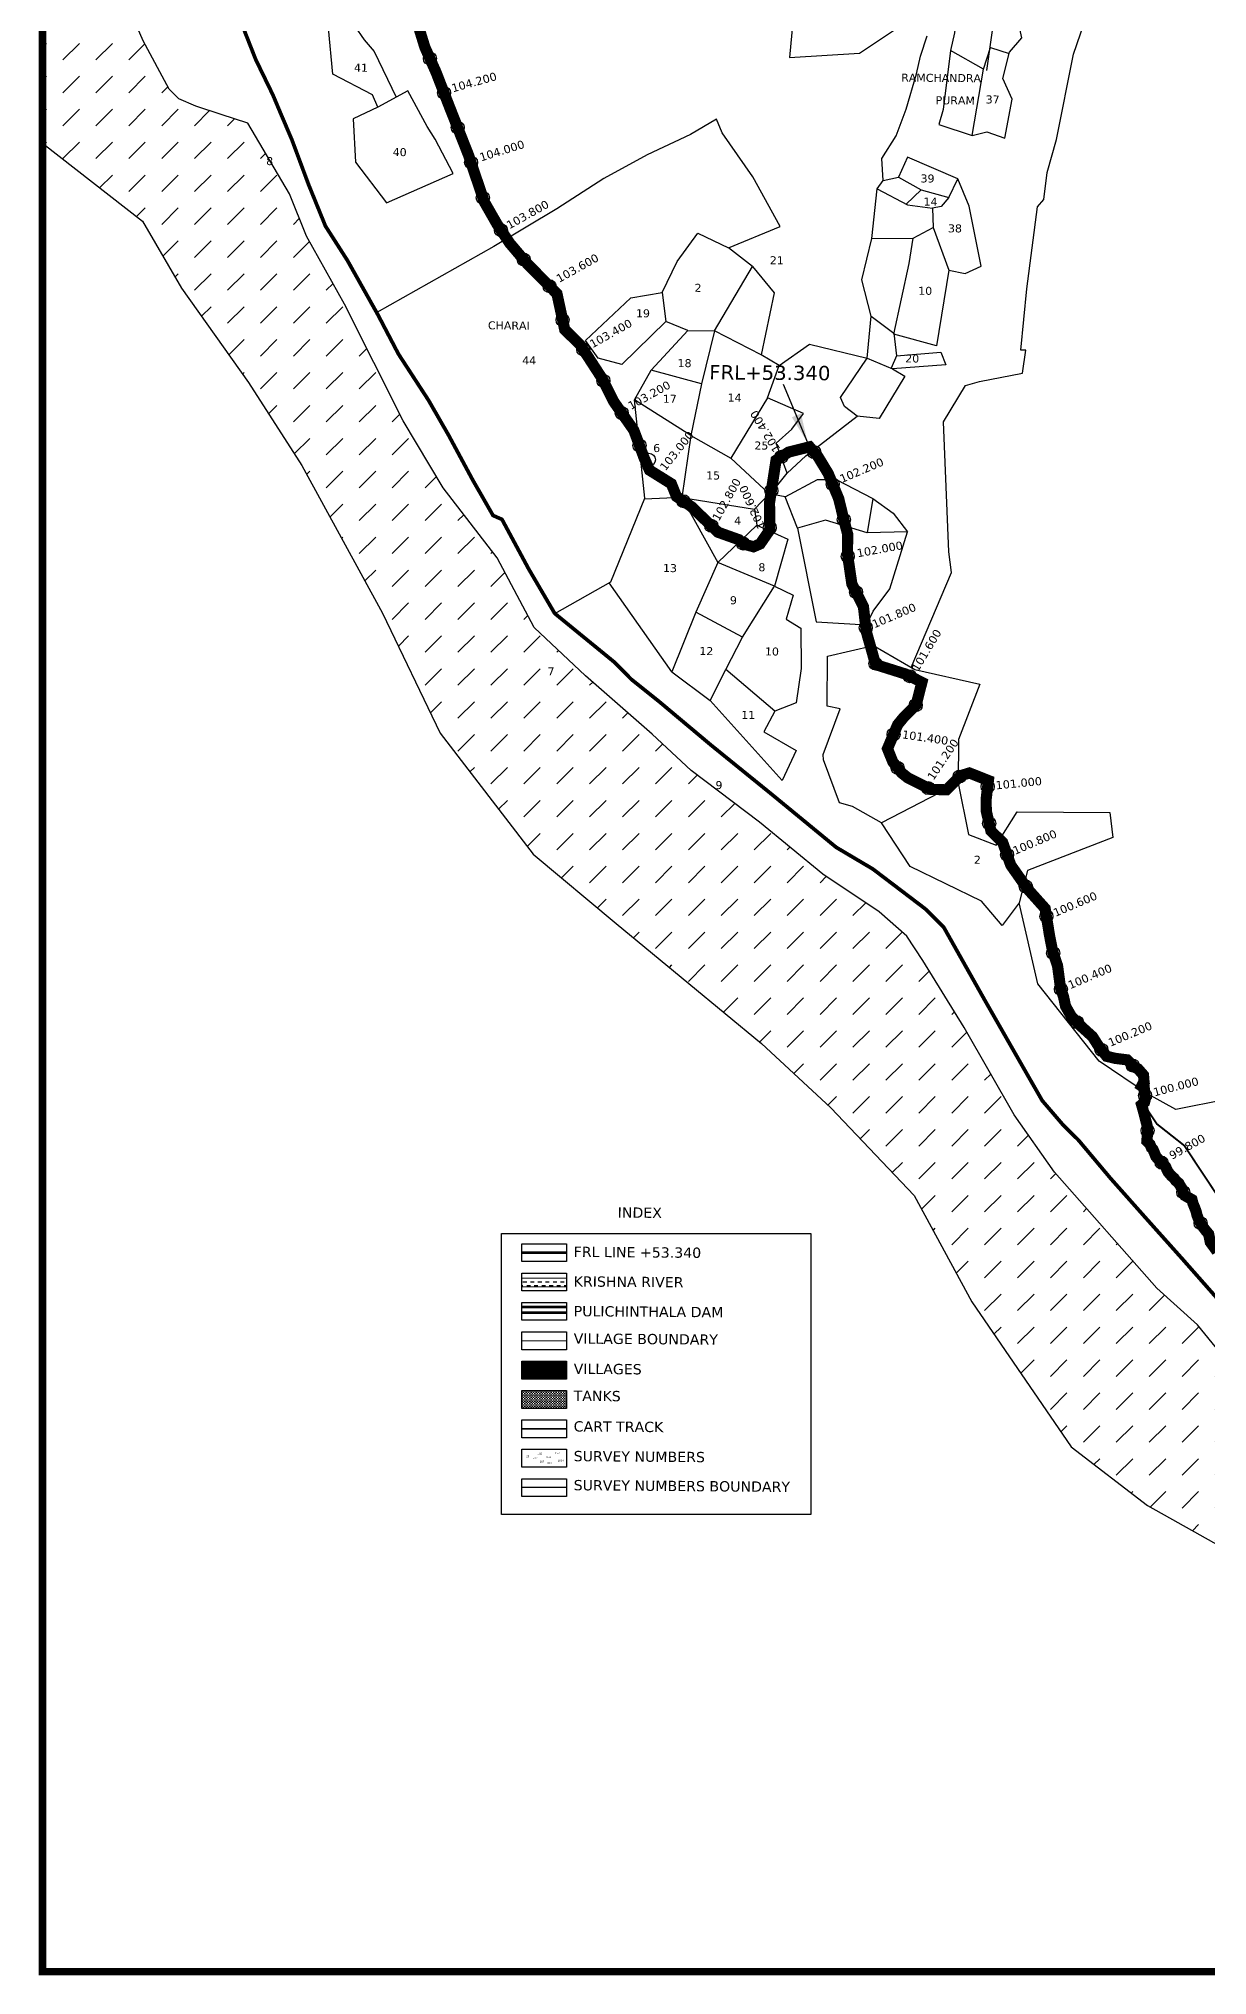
# Model space of a CAD drawing. Header units: inches. Extents: x 370282 to 376797, y 1844648 to 1853292.
# Drawn here: x 370282 to 373420, y 1844648 to 1849848 of the extents above; entities that cross this region are included whole.
import ezdxf

# ---------------------------------------------------------------- set-up
doc = ezdxf.new("R2010")
doc.units = ezdxf.units.IN
doc.header["$MEASUREMENT"] = 0
doc.header["$PDMODE"] = 32
doc.header["$PDSIZE"] = 35
for name, color, linetype in [('BND', 6, 'Continuous'), ('FRL', 3, 'Continuous'), ('points', 161, 'Continuous'), ('ROAD', 1, 'Continuous'), ('ROADS', 50, 'Continuous'), ('SY.AREA', 7, 'Continuous'), ('TEXT', 7, 'Continuous'), ('VILLAGE AREA', 1, 'Continuous')]:
    doc.layers.add(name, color=color, linetype=linetype)
doc.styles.get("Standard").update_dxf_attribs({"font": 'verdana.ttf'})
doc.linetypes.add('FENCELINE2', pattern='A,0.25,-0.1,[132,ltypeshp.shx,S=0.1,R=0,X=-0.1,Y=0],-0.1,1', length=1.45)
doc.dimstyles.get("Standard").update_dxf_attribs({"dimtxt": 0.18, "dimasz": 0.18, "dimexe": 0.18, "dimexo": 0.0625, "dimgap": 0.09, "dimtad": 0, "dimtih": 1, "dimtoh": 1, "dimdec": 4, "dimzin": 0, "dimdsep": 46, "dimtxsty": 'Standard', "dimcen": 0.09, "dimadec": 0, "dimazin": 0, "dimtfac": 1, "dimtdec": 4, "dimtofl": 0, "dimtmove": 0, "dimatfit": 3, "dimfxl": 1, "dimtolj": 1, "dimtzin": 0, "dimarcsym": 0})

msp = doc.modelspace()

# ---------------------------------------------------------------- hatches: boundary and pattern name
h = msp.add_hatch()
h.set_pattern_fill('DASH', color=4, scale=500, angle=45)
h.paths.add_polyline_path([(375938.7, 1846776.9), (375657.1, 1846659.9), (375577, 1846618.8), (375526.7, 1846545.7), (375428.1, 1846321.7), (375393.9, 1846260.6), (375319.8, 1846223.6), (375200.2, 1846158.1), (374896.2, 1846028.1), (374775.1, 1845992.5), (374659.8, 1845954.1), (374468.6, 1845908.4), (374304.7, 1845888.5), (374162.3, 1845877.1), (373881.3, 1845912.8), (373777.3, 1845949.8), (373681.8, 1846023.8), (373544.8, 1846193.8), (373472.2, 1846297.7), (373393.8, 1846394.5), (373284.1, 1846492.6), (373009.7, 1846804.4), (372901.1, 1846958.2), (372766.8, 1847192.8), (372656.1, 1847372.7), (372613, 1847438), (372539.3, 1847503.3), (372387.6, 1847604.7), (372217.7, 1847744.1), (372034, 1847883.4), (371929.6, 1847980.7), (371750.7, 1848137.3), (371612.5, 1848267.1), (371512.8, 1848453.8), (371367.9, 1848642.4), (371260.3, 1848822.2), (371103.4, 1849135.3), (371000.9, 1849318.3), (370955.1, 1849431.6), (370843.9, 1849621.1), (370772, 1849645), (370704.4, 1849666.8), (370658.6, 1849686.4), (370632.4, 1849712.6), (370562.3, 1849842.3), (370531.8, 1849912), (370505.6, 1850025.2), (370496.9, 1850114.5), (370483.8, 1850199.5), (370442.8, 1850258.8), (370432, 1850300.4), (370367.5, 1850381), (370304.3, 1850415.9), (370292.2, 1850419.2), (370292.2, 1849568.1), (370560.5, 1849358.1), (370665.9, 1849178.5), (370845.7, 1848924.6), (370988.3, 1848701.7), (371205.3, 1848305.3), (371360.3, 1847983.3), (371609.4, 1847658), (371832.6, 1847472.2), (372223.2, 1847150.2), (372409.2, 1846976.8), (372632.4, 1846741.4), (372787.4, 1846456.6), (373054, 1846066.4), (373259, 1845909.1), (373481, 1845784.8), (373817.6, 1845663), (374166.3, 1845614.3), (374552, 1845543.3), (374889.1, 1845630.5), (375263.7, 1845755.2), (375525.8, 1845861.2), (375813, 1846073.2), (376031.5, 1846235.4), (376238.7, 1846424), (376382.2, 1846548.7), (376544.5, 1846617.3), (376756.8, 1846710.8), (376786.7, 1846727.9), (376786.7, 1847350.2), (376710, 1847298.5), (376680.3, 1847261.9), (376641.4, 1847220.8), (376588.8, 1847198), (376416.8, 1847133.7), (376268.2, 1847110.9), (376174.4, 1847049.2), (376071.3, 1846904.8)])
h.paths.add_polyline_path([(374659.9, 1845615.6), (375490.4, 1846054.1), (375432.4, 1846164), (374601.8, 1845725.6)], flags=24)
h.paths.add_polyline_path([(374407.1, 1845853.7), (374437.1, 1845853.5), (374437.3, 1845887.1), (374407.4, 1845887.3)], flags=24)
h.paths.add_polyline_path([(371642.8, 1848133.3), (371672.4, 1848133), (371672.6, 1848165.3), (371643.1, 1848165.5)], flags=24)
h.paths.add_polyline_path([(370887.1, 1849502.7), (370917.1, 1849502.5), (370917.4, 1849536.2), (370887.4, 1849536.4)], flags=24)
h = msp.add_hatch()
h.set_pattern_fill('DASH', color=4, scale=80.853374)
h.set_pattern_definition([(0, (322140.389, 1598290.023), (10.10667175, 10.10667175), [10.10667175, -10.10667175])])
h.paths.add_polyline_path([(371579.4, 1846519.8), (371579.4, 1846496.9), (371699.1, 1846496.9), (371699.1, 1846519.8)])
h = msp.add_hatch()
h.set_pattern_fill('DASH', color=4, scale=26.951125)
h.set_pattern_definition([(0, (322140.389, 1598290.0228), (3.36889058, 3.36889058), [3.36889058, -3.36889058])])
h.paths.add_polyline_path([(371579.4, 1846217.9), (371579.4, 1846169.9), (371699.1, 1846169.9), (371699.1, 1846217.9)])
at = {"layer": 'VILLAGE AREA', "linetype": 'ByBlock'}
h = msp.add_hatch(dxfattribs=at)
h.set_pattern_fill('ANSI31', color=256, scale=23.918281, angle=68.5464)
h.set_pattern_definition([(113.5464313, (284161.5227, 1405923.6446), (-2.740845584, -1.194395563), [])])
h.paths.add_polyline_path([(371699.1, 1846248.8), (371699.1, 1846296.8), (371579.4, 1846296.8), (371579.4, 1846248.8)])

# ---------------------------------------------------------------- linework, layer by layer
at = {"const_width": 20}
msp.add_lwpolyline([(370292.2, 1853282.1), (376786.7, 1853282.1), (376786.7, 1844657.7), (370292.2, 1844657.7)], close=True, dxfattribs=at)
at = {"color": 4}
for points in [[(373472.2, 1846297.7), (373393.8, 1846394.5), (373284.1, 1846492.6), (373009.7, 1846804.4), (372901.1, 1846958.2), (372766.8, 1847192.8), (372656.1, 1847372.7), (372613, 1847438), (372539.3, 1847503.3), (372387.6, 1847604.7), (372217.7, 1847744.1), (372034, 1847883.4), (371929.6, 1847980.7), (371750.7, 1848137.3), (371612.5, 1848267.1), (371512.8, 1848453.8), (371367.9, 1848642.4), (371260.3, 1848822.2), (371103.4, 1849135.3), (371000.9, 1849318.3), (370955.1, 1849431.6), (370843.9, 1849621.1), (370772, 1849645), (370704.4, 1849666.8), (370658.6, 1849686.4), (370632.4, 1849712.6), (370562.3, 1849842.3), (370531.8, 1849912)], [(370292.2, 1849568.1), (370560.5, 1849358.1), (370665.9, 1849178.5), (370845.7, 1848924.6), (370988.3, 1848701.7), (371205.3, 1848305.3), (371360.3, 1847983.3), (371609.4, 1847658), (371832.6, 1847472.2), (372223.2, 1847150.2), (372409.2, 1846976.8), (372632.4, 1846741.4), (372787.4, 1846456.6), (373054, 1846066.4), (373259, 1845909.1), (373481, 1845784.8)]]:
    msp.add_lwpolyline(points, dxfattribs=at)
at = {"color": 0}
for points in [[(371524.5, 1846639.4), (372355.7, 1846639.4), (372355.7, 1845885.1), (371524.5, 1845885.1)], [(371579.4, 1846612.3), (371699.1, 1846612.3), (371699.1, 1846564.3), (371579.4, 1846564.3)], [(371579.4, 1846533.4), (371699.1, 1846533.4), (371699.1, 1846485.5), (371579.4, 1846485.5)], [(371579.4, 1846454.6), (371699.1, 1846454.6), (371699.1, 1846406.6), (371579.4, 1846406.6)], [(371579.4, 1846375.7), (371699.1, 1846375.7), (371699.1, 1846327.7), (371579.4, 1846327.7)], [(371579.4, 1846296.8), (371699.1, 1846296.8), (371699.1, 1846248.8), (371579.4, 1846248.8)], [(371579.4, 1846217.9), (371699.1, 1846217.9), (371699.1, 1846169.9), (371579.4, 1846169.9)], [(371579.4, 1846139), (371699.1, 1846139), (371699.1, 1846091.1), (371579.4, 1846091.1)], [(371579.4, 1846060.2), (371699.1, 1846060.2), (371699.1, 1846012.2), (371579.4, 1846012.2)], [(371579.4, 1845981.3), (371699.1, 1845981.3), (371699.1, 1845933.3), (371579.4, 1845933.3)]]:
    msp.add_lwpolyline(points, close=True, dxfattribs=at)
at = {"color": 4, "const_width": 2.7}
for points in [[(371699.1, 1846519.8), (371579.4, 1846519.8)], [(371699.1, 1846496.9), (371579.4, 1846496.9)]]:
    msp.add_lwpolyline(points, dxfattribs=at)
at = {"color": 0, "linetype": 'FENCELINE2', "ltscale": 80, "const_width": 7.18}
for points in [[(371699.1, 1846442.6), (371579.4, 1846442.6)], [(371699.1, 1846427.1), (371579.4, 1846427.1)]]:
    msp.add_lwpolyline(points, dxfattribs=at)
at = {"layer": 'BND', "lineweight": 30}
for points, const_width in [([(370817.4, 1849912.9), (370864.8, 1849792.3), (370911.1, 1849696.8), (370931.4, 1849648.4), (370961.8, 1849577.1), (371006.8, 1849456.3), (371052.1, 1849344.9), (371111.1, 1849252.6), (371192.6, 1849107.4), (371248, 1849001.5), (371328.7, 1848877.4), (371383, 1848782.9), (371447.5, 1848663.1), (371502.1, 1848567.8), (371526.1, 1848557.3), (371597.4, 1848424.8), (371667.6, 1848304.9), (371828.7, 1848173.2), (371873.1, 1848128.1), (371948.4, 1848067.8), (372086.4, 1847952), (372250.7, 1847818.8), (372423.5, 1847676.7), (372521.8, 1847618.5), (372662.1, 1847511.9), (372712.2, 1847462.1), (372828.1, 1847256.2), (372976.4, 1846996.9), (373032.6, 1846931.3), (373073.6, 1846890.8), (373160, 1846788), (373253.3, 1846682.9), (373353.5, 1846570.8), (373450.2, 1846461.1)], 10), ([(371699.1, 1846351.7), (371579.4, 1846351.7)], 2.39)]:
    msp.add_lwpolyline(points, dxfattribs=dict(at, const_width=const_width))
at = {"layer": 'FRL', "color": 84}
for points, const_width in [([(371290.8, 1849917), (371318.9, 1849825.6), (371348.9, 1849758.4), (371385, 1849665.2), (371436.8, 1849534.1), (371478, 1849411), (371513.7, 1849348.7), (371546.8, 1849299.1), (371592.9, 1849245), (371673.7, 1849163.2), (371694.4, 1849067.3), (371736.8, 1849025.2), (371796.4, 1848933.4), (371825.5, 1848874.6), (371880, 1848796.8), (371907.6, 1848722.7), (371922.2, 1848689.6), (371980.8, 1848653), (371994.6, 1848618.9), (372035, 1848591.4), (372082.4, 1848545.5), (372106.5, 1848522.7), (372162.3, 1848502.8), (372175.4, 1848491), (372201.5, 1848483.8), (372219.2, 1848491.5), (372245.2, 1848529), (372244.5, 1848602.5), (372262, 1848716.2), (372295.9, 1848738.2), (372352, 1848752.2), (372374.1, 1848726.6), (372402, 1848680.6), (372430.3, 1848612.8), (372443.5, 1848558.3), (372454.4, 1848517.1), (372453.7, 1848464.7), (372465.5, 1848384), (372496.6, 1848323), (372504, 1848257.1), (372529.4, 1848167.4), (372609, 1848142.3), (372653.6, 1848119.9), (372638.2, 1848059.6), (372605.2, 1848026.4), (372588.5, 1848006), (372561.2, 1847941.7), (372575.5, 1847906.2), (372599.1, 1847876.7), (372615.5, 1847863.6), (372677.3, 1847832.5), (372719.8, 1847831.1), (372757.3, 1847869), (372781.2, 1847876.4), (372832.2, 1847856.2), (372826, 1847805.3), (372826.6, 1847773.5), (372839, 1847720.6), (372870.5, 1847689.9), (372892.2, 1847629), (372936.2, 1847566.3), (372984.5, 1847512.4), (372996.4, 1847439.5), (373005.1, 1847395.9), (373017.8, 1847359.2), (373022.5, 1847323.8), (373025.9, 1847298.9), (373034.1, 1847274.5), (373039.5, 1847249.7), (373055.8, 1847221.3), (373081, 1847196.1), (373111.6, 1847168.4), (373127.5, 1847143.5), (373149.7, 1847115.5), (373173.3, 1847109.9), (373204.7, 1847106), (373223.4, 1847086.9), (373234, 1847081.7), (373248.5, 1847065.1), (373249.5, 1847056.3), (373249.6, 1847051.5), (373250.3, 1847045.9), (373246.8, 1847041.4), (373243.7, 1847035.4), (373250.6, 1847030.6), (373251.2, 1847024.4), (373250.8, 1847019.6), (373252.6, 1847010.6), (373253.6, 1847004.5), (373253.3, 1846999.3), (373251.4, 1846992.2), (373243.5, 1846985.4), (373251.1, 1846958.6), (373252.3, 1846953.3), (373253.6, 1846948.1), (373254.7, 1846943.1), (373256, 1846938.5), (373257.8, 1846932), (373258.9, 1846923.5), (373260.1, 1846908.1), (373259.1, 1846902.8), (373258.4, 1846897), (373257.7, 1846887.6), (373262.6, 1846882.6), (373266.4, 1846878.4), (373269.9, 1846869.7), (373273.8, 1846866.1), (373279.4, 1846853), (373281.9, 1846846.1), (373289.4, 1846838.2), (373301.9, 1846825.1), (373307.5, 1846819.9), (373311.3, 1846811.8), (373314.8, 1846804.5), (373323.1, 1846794.7), (373330.9, 1846788), (373334.7, 1846782.1), (373343.7, 1846774.4), (373350, 1846763), (373353.7, 1846758.1), (373355.9, 1846747.2), (373359.3, 1846741.8), (373378.7, 1846730.8), (373381.6, 1846720), (373386.6, 1846707.9), (373390.2, 1846698.2), (373392, 1846689.7), (373397.5, 1846675.3), (373406, 1846660.5), (373414.7, 1846648.9), (373423.6, 1846638.2), (373428, 1846616.5), (373446.4, 1846591.4)], 30), ([(371699.1, 1846588.3), (371579.4, 1846588.3)], 7.18)]:
    msp.add_lwpolyline(points, dxfattribs=dict(at, const_width=const_width))
at = {"layer": 'FRL', "color": 82}
msp.add_lwpolyline([(373423.6, 1846638.2), (373414.7, 1846648.9), (373406, 1846660.5), (373397.5, 1846675.3), (373392, 1846689.7), (373390.2, 1846698.2), (373386.6, 1846707.9), (373381.6, 1846720), (373378.7, 1846730.8), (373359.3, 1846741.8), (373355.9, 1846747.2), (373353.7, 1846758.1), (373350, 1846763), (373343.7, 1846774.4), (373334.7, 1846782.1), (373330.9, 1846788), (373323.1, 1846794.7), (373314.8, 1846804.5), (373311.3, 1846811.8), (373307.5, 1846819.9), (373301.9, 1846825.1), (373289.4, 1846838.2), (373281.9, 1846846.1), (373279.4, 1846853), (373273.8, 1846866.1), (373269.9, 1846869.7), (373266.4, 1846878.4), (373262.6, 1846882.6), (373257.7, 1846887.6), (373258.4, 1846897), (373259.1, 1846902.8), (373260.1, 1846908.1), (373258.9, 1846923.5), (373257.8, 1846932), (373256, 1846938.5), (373254.7, 1846943.1), (373253.6, 1846948.1), (373252.3, 1846953.3), (373251.1, 1846958.6), (373243.5, 1846985.4), (373251.4, 1846992.2), (373253.3, 1846999.3), (373253.6, 1847004.5), (373252.6, 1847010.6), (373250.8, 1847019.6), (373251.2, 1847024.4), (373250.6, 1847030.6), (373243.7, 1847035.4), (373246.8, 1847041.4), (373250.3, 1847045.9), (373249.6, 1847051.5), (373249.5, 1847056.3), (373248.5, 1847065.1), (373234, 1847081.7), (373223.4, 1847086.9), (373204.7, 1847106), (373173.3, 1847109.9), (373149.7, 1847115.5), (373127.5, 1847143.5), (373111.6, 1847168.4), (373081, 1847196.1), (373055.8, 1847221.3), (373039.5, 1847249.7), (373034.1, 1847274.5), (373025.9, 1847298.9), (373022.5, 1847323.8), (373017.8, 1847359.2), (373005.1, 1847395.9), (372996.4, 1847439.5), (372984.5, 1847512.4), (372936.2, 1847566.3), (372892.2, 1847629), (372870.5, 1847689.9), (372839, 1847720.6), (372826.6, 1847773.5), (372826, 1847805.3), (372832.2, 1847856.2), (372781.2, 1847876.4), (372757.3, 1847869), (372719.8, 1847831.1), (372677.3, 1847832.5), (372615.5, 1847863.6), (372599.1, 1847876.7), (372575.5, 1847906.2), (372561.2, 1847941.7), (372588.5, 1848006), (372605.2, 1848026.4), (372638.2, 1848059.6), (372653.6, 1848119.9), (372609, 1848142.3), (372529.4, 1848167.4), (372504, 1848257.1), (372496.6, 1848323), (372465.5, 1848384), (372453.7, 1848464.7), (372454.4, 1848517.1), (372443.5, 1848558.3), (372430.3, 1848612.8), (372402, 1848680.6), (372374.1, 1848726.6), (372352, 1848752.2), (372295.9, 1848738.2), (372262, 1848716.2), (372244.5, 1848602.5), (372245.2, 1848529), (372219.2, 1848491.5), (372201.5, 1848483.8), (372175.4, 1848491), (372162.3, 1848502.8), (372106.5, 1848522.7), (372082.4, 1848545.5), (372035, 1848591.4), (371994.6, 1848618.9), (371980.8, 1848653), (371922.2, 1848689.6), (371907.6, 1848722.7), (371880, 1848796.8), (371825.5, 1848874.6), (371796.4, 1848933.4), (371736.8, 1849025.2), (371694.4, 1849067.3), (371673.7, 1849163.2), (371592.9, 1849245), (371546.8, 1849299.1), (371513.7, 1849348.7), (371478, 1849411), (371436.8, 1849534.1), (371385, 1849665.2), (371348.9, 1849758.4), (371318.9, 1849825.6), (371290.8, 1849917)], dxfattribs=at)
at = {"layer": 'points'}
for p in [(371332.6, 1849795), (371370.6, 1849702.5), (371407.1, 1849609.4), (371442.9, 1849516), (371474.6, 1849421.2), (371523.4, 1849334.2), (371584.3, 1849255.1), (371653.8, 1849183.3), (371688.8, 1849093), (371744.4, 1849013.5), (371798.4, 1848929.4), (371847.8, 1848842.8), (371895.3, 1848755.7), (372276.5, 1848725.6), (372364.4, 1848737.8), (371920.5, 1848717.4), (372249.4, 1848634.4), (372414.1, 1848651.6), (372013.4, 1848606.1), (372088.2, 1848540.1), (372245.1, 1848534.8), (372444, 1848556.5), (372173.8, 1848492.5), (372454.6, 1848457.9), (372477, 1848361.5), (372502.9, 1848266.5), (372528.6, 1848170), (372621.4, 1848136.1), (372637.1, 1848058.5), (372577.4, 1847979.9), (372588.2, 1847890.4), (372670.4, 1847835.9), (372754.8, 1847866.5), (372830.2, 1847839.7), (372834.2, 1847740.9), (372882.3, 1847656.8), (372932.7, 1847571.3), (372987.9, 1847491.1), (373006.1, 1847392.9), (373027, 1847295.6), (373069.7, 1847207.4), (373135.7, 1847133.1), (373219.8, 1847090.6), (373252.7, 1847010), (373259.5, 1846916), (373297.4, 1846829.9), (373355.2, 1846750.7), (373402, 1846667.5)]:
    msp.add_point(p, dxfattribs=at)
at = {"layer": 'ROAD'}
msp.add_lwpolyline([(373742.8, 1851385), (373517, 1851195.3), (373342.1, 1851048.2), (373262.2, 1850960.1), (373129.1, 1850733.5), (372936.9, 1850423), (372852.6, 1850259.7), (372843.7, 1850111.2), (372847.8, 1849908.7), (372827.2, 1849762.8)], dxfattribs=at)
at = {"layer": 'ROAD', "color": 0}
msp.add_lwpolyline([(371699.1, 1845957.3), (371579.4, 1845957.3)], dxfattribs=at)
at = {"layer": 'ROADS', "color": 40, "const_width": 5}
for points in [[(376034.3, 1852929.1), (375965.6, 1852776.1), (375890.5, 1852679.8), (375651.1, 1852040.5), (375469.9, 1851553.1), (375323.3, 1851017.1), (375166.2, 1850438.2), (375081.9, 1850116.9), (374985.5, 1849767.8), (374892.9, 1849553.6), (374656.6, 1849069.2), (374496.5, 1848745.2), (374324.9, 1848382.9), (374315.6, 1848108.3), (374256.6, 1847851.1), (374155.1, 1847397.2), (374009.8, 1847091.6), (373924.5, 1846700.1), (373771, 1846586.8), (373676.4, 1846448.3), (373552, 1846583.1), (373358.2, 1846875.7), (373284.7, 1846933.7), (373252.9, 1846981)], [(371699.1, 1846115.1), (371579.4, 1846115.1)]]:
    msp.add_lwpolyline(points, dxfattribs=at)
at = {"layer": 'SY.AREA'}
for points in [[(372335.5, 1850200.7), (372298.2, 1849798.1), (372485.9, 1849809.7), (372576.9, 1849870.6)], [(372699, 1849617.5), (372789, 1849588.2), (372828.1, 1849598.3), (372876.5, 1849581.4), (372896.4, 1849686.1), (372870.8, 1849740.9), (372888.7, 1849811.7), (372922, 1849850.5), (372886, 1850013.4), (372871, 1850192), (372823.6, 1850231.4), (372802.7, 1850112.9), (372764.2, 1850169.5), (372758.2, 1850069.9), (372751.1, 1849947.8), (372740.9, 1849863.9), (372730, 1849816.5), (372710.6, 1849658.2), (372699, 1849617.5)], [(371192.5, 1849663.9), (371178.1, 1849697.3), (371071.9, 1849752.8), (371060.1, 1849876.6), (371104.5, 1849920.3), (371155.7, 1849845.6), (371182.9, 1849814.1), (371241.8, 1849691)], [(372624.6, 1848159.4), (372733, 1848414.7), (372725.8, 1848469.9), (372711.6, 1848819.4), (372771, 1848917.3), (372808.6, 1848927.7), (372923.4, 1848949.7), (372932.4, 1849011.5), (372919.6, 1849011.7), (372935.4, 1849176.9), (372963.6, 1849397.1), (372980.8, 1849416.5), (372989.9, 1849489.3), (373015.2, 1849577.3), (373060.4, 1849806.6), (373089.1, 1849889.5)], [(372549.9, 1849467.3), (372546.1, 1849526.5), (372584.7, 1849587.5), (372611.7, 1849659.2), (372639, 1849753.7), (372650, 1849801.1), (372667.4, 1849856)], [(372789, 1849588.2), (372818.9, 1849766.4), (372730, 1849816.5)], [(372818.9, 1849766.4), (372837.7, 1849824.6), (372888, 1849808.8)], [(371667.6, 1848304.9), (371818.7, 1848389.9), (371909.8, 1848614.6), (371881.7, 1848878.7), (371927, 1848958.4), (372025.1, 1849064.7), (371966.2, 1849088.9), (371848.3, 1848973), (371784.1, 1848990.6), (371750.3, 1849038.1), (371872.1, 1849152.6), (371956.3, 1849166.4), (371996.4, 1849250.1), (372052.2, 1849325.7), (372134.7, 1849287), (372273.1, 1849343.7), (372199.2, 1849477.7), (372117.4, 1849595.2), (372102, 1849632.1), (372032, 1849590.7), (371915.9, 1849536.5), (371799.8, 1849473.1), (371673, 1849391.4), (371504, 1849290.4), (371189.7, 1849112.5)], [(372726.2, 1849421.4), (372749.9, 1849472), (372614.9, 1849530.2), (372591.2, 1849476.4)], [(372533.8, 1849444.8), (372549.9, 1849467.3), (372591.2, 1849476.4), (372651.3, 1849442.1), (372611.8, 1849403.5)], [(372725.6, 1849226.5), (372769.9, 1849217.6), (372812.4, 1849237.4), (372780.3, 1849398.1), (372749.9, 1849472)], [(372518.9, 1849311.7), (372533.8, 1849444.8), (372614.9, 1849401.8), (372682.5, 1849392.8), (372684.2, 1849341)], [(372651.3, 1849442.1), (372726.2, 1849421.4), (372704.9, 1849397.3), (372682.5, 1849392.8)], [(372517.1, 1849103), (372492.6, 1849200.9), (372518.9, 1849311.7), (372630, 1849312.9)], [(372693.1, 1849023.4), (372578.3, 1849054.6), (372619.8, 1849244.9), (372630, 1849312.9), (372684.2, 1849341), (372725.6, 1849226.5), (372693.1, 1849023.4)], [(372025.1, 1849064.7), (372097.1, 1849063.6), (372199.1, 1849236.9), (372134.7, 1849287)], [(372199.1, 1849236.9), (372256.6, 1849166.1), (372221.7, 1848999), (372097.1, 1849063.6), (372061.4, 1848921.1), (371927, 1848958.4)], [(371956.3, 1849166.4), (371966.2, 1849088.9)], [(372270.4, 1848970.4), (372351.4, 1849028.2), (372506.5, 1848990.7), (372517.1, 1849103), (372578.1, 1849057.1), (372585, 1848996.8), (372570.8, 1848963.4)], [(372239, 1848883.9), (372270.4, 1848970.4), (372221.7, 1848999)], [(372585, 1848996.8), (372704.6, 1849006.4), (372718.1, 1848972.4), (372575.1, 1848961.6)], [(372291.4, 1848681.1), (372341.5, 1848727.7), (372479.9, 1848834.4), (372446.2, 1848860.1), (372434.8, 1848884.5), (372506.5, 1848990.7), (372575.1, 1848961.6), (372607.7, 1848942.3), (372539.1, 1848828.7), (372479.9, 1848834.4)], [(372061.4, 1848921.1), (372033.4, 1848782.2), (371881.7, 1848878.7)], [(372243.7, 1848625.8), (372259.3, 1848641.2), (372291.4, 1848681.1), (372262.4, 1848761.7), (372304, 1848799.9), (372336, 1848841.9), (372239, 1848883.9), (372140.4, 1848721.5)], [(372033.4, 1848782.2), (372008.6, 1848616.1), (371908.5, 1848611.4)], [(372033.4, 1848782.2), (372140.4, 1848721.5), (372243.7, 1848625.8)], [(372286.1, 1848617.6), (372373.6, 1848664.9), (372423.8, 1848664.5), (372521.7, 1848613.5), (372576.2, 1848574), (372614.9, 1848523.5)], [(372008.6, 1848616.1), (372105.6, 1848441.6), (372046.4, 1848308.2), (371982.5, 1848147.8), (371814.2, 1848387.4)], [(372008.6, 1848616.1), (372204.2, 1848584.8)], [(372320, 1848533.7), (372286.1, 1848617.6), (372243.7, 1848625.8), (372204.2, 1848584.8), (372210.3, 1848542.1)], [(372521.7, 1848613.5), (372506.5, 1848521)], [(372172.2, 1848241), (372258.2, 1848377.6), (372105.6, 1848441.6), (372210.3, 1848542.1), (372293.8, 1848504.6), (372258.2, 1848377.6), (372308.2, 1848353.8), (372288.7, 1848289.2), (372328.8, 1848265.4), (372329, 1848157.2), (372316, 1848064.7), (372258.8, 1848042.8), (372126.8, 1848154.3)], [(372369.4, 1848282.1), (372504.5, 1848274.4), (372522.7, 1848311), (372567.8, 1848370.9), (372614.9, 1848523.5), (372506.5, 1848521), (372395, 1848555.4), (372320, 1848533.7), (372369.4, 1848282.1)], [(371982.5, 1848147.8), (372084.8, 1848071), (372126.8, 1848154.3), (372172.2, 1848241), (372046.4, 1848308.2)], [(373470.4, 1846999.9), (373335.9, 1846972.3), (373259.2, 1847014.8), (373129.4, 1847102.4), (372964.9, 1847310.4), (372914.8, 1847528), (372869.1, 1847466.8), (372813.5, 1847532.1), (372621.7, 1847624.9), (372545.3, 1847742.6), (372467.5, 1847786.2), (372432.3, 1847796.3), (372389.2, 1847912.1), (372388.1, 1847925.9), (372434.2, 1848048.7), (372399, 1848055.6), (372400.1, 1848189.7), (372523.6, 1848218.4), (372634.2, 1848153.8), (372808.9, 1848115), (372751.6, 1847965.9), (372750.6, 1847849.3), (372545.3, 1847742.6)], [(372258.8, 1848042.8), (372229.4, 1847986.9), (372316.1, 1847937.1), (372278.6, 1847855.9), (372084.8, 1848071)], [(372750.6, 1847849.3), (372778.3, 1847711.4), (372852.9, 1847682.2), (372909.2, 1847772.4), (373157.9, 1847770.4), (373166.2, 1847703.3), (372937.6, 1847614.9), (372914.8, 1847528)]]:
    msp.add_lwpolyline(points, dxfattribs=at)
msp.add_lwpolyline([(371215.9, 1849407.6), (371394.6, 1849486.3), (371346.4, 1849578.6), (371325.2, 1849612), (371273.1, 1849708.2), (371192.5, 1849663.9), (371126.7, 1849633.2), (371132.7, 1849516.8)], close=True, dxfattribs=at)

# ---------------------------------------------------------------- texts
at = {"layer": 'points', "color": 1}
for s, rotation, p in [('104.200', 15.7088, (371394.1, 1849704)), ('104.000', 17.3427, (371469.7, 1849518.4)), ('103.800', 29.247, (371545.8, 1849336)), ('103.600', 29.247, (371679.5, 1849192.2)), ('103.400', 29.247, (371769.2, 1849016.6)), ('103.200', 29.247, (371872.2, 1848850.8)), ('102.400', 121.2124, (372274.4, 1848746.2)), ('103.000', 51.4728, (371964.8, 1848685.8)), ('102.200', 23.0729, (372438.7, 1848654.9)), ('102.800', 61.0162, (372108.4, 1848550.7)), ('102.600', 114.4779, (372233.5, 1848538.1)), ('102.000', 10.204, (372481, 1848455.5)), ('101.800', 23.0729, (372525.7, 1848264.6)), ('101.600', 59.144, (372643.3, 1848146.8)), ('101.400', 351.6729, (372599.2, 1847969.7)), ('101.200', 56.2557, (372684.6, 1847854.8)), ('101.000', 5.4909, (372852.6, 1847832.2)), ('100.800', 23.0729, (372903.7, 1847656.2)), ('100.600', 23.0729, (373012, 1847489.6)), ('100.400', 23.0729, (373051.6, 1847295.4)), ('100.200', 23.0729, (373159.6, 1847140.8)), ('99.800', 29.1472, (373325.1, 1846837.5))]:
    msp.add_text(s, height=22, rotation=rotation, dxfattribs=at).set_placement(p)
at = {"layer": 'points', "color": 6}
msp.add_text('100.000', height=22, rotation=14.5063, dxfattribs=at).set_placement((373278, 1847007.7))
at = {"layer": 'TEXT'}
for s, height, rotation, p in [('41', 21.49, 359.5381, (371128.6, 1849759.7)), ('RAMCHANDRA', 21.49, 359.5381, (372597.9, 1849733)), ('PURAM', 21.49, 359.5381, (372690.4, 1849672.2)), ('37', 21.49, 359.5381, (372824.8, 1849674.4)), ('40', 21.49, 359.5381, (371232.5, 1849533.1)), ('39', 21.49, 359.5381, (372649.9, 1849462.3)), ('14', 21.49, 359.5381, (372658, 1849400.2)), ('38', 21.49, 359.5381, (372723.6, 1849328.2)), ('21', 21.49, 359.5381, (372245.1, 1849242.5)), ('2', 21.5, 359.5381, (372043, 1849168.5)), ('10', 21.49, 359.5381, (372643.7, 1849160.6)), ('19', 21.49, 359.5381, (371885.8, 1849100.2)), ('CHARAI', 21.49, 359.5381, (371488.3, 1849067.8)), ('20', 21.49, 359.5381, (372608.8, 1848978.8)), ('44', 21.49, 359.5381, (371580.3, 1848973.7)), ('18', 21.49, 359.5381, (371997.5, 1848966.4)), ('17', 21.49, 359.5381, (371957.9, 1848870.6)), ('14', 21.49, 359.5381, (372131.8, 1848873.8)), ('6', 21.5, 359.5381, (371932, 1848738.3)), ('25', 21.49, 359.5381, (372203.6, 1848745.1)), ('15', 21.49, 359.5381, (372074.3, 1848664.7)), ('4', 21.5, 359.5381, (372149.5, 1848543.6)), ('13', 21.49, 359.5381, (371958.3, 1848416)), ('8', 21.5, 359.5381, (372214.5, 1848418.1)), ('9', 21.5, 359.5381, (372138.1, 1848329.6)), ('12', 21.49, 359.5381, (372056, 1848193.1)), ('10', 21.49, 359.5381, (372232.1, 1848192)), ('11', 21.49, 359.5381, (372168.5, 1848021.6)), ('2', 21.5, 359.5381, (372793, 1847632.7)), ('25', 4.68, 1.2022, (371591.3, 1846038.9)), ('577', 4.68, 1.2022, (371609.3, 1846035)), ('183', 4.68, 1.2022, (371621.5, 1846045.9)), ('854', 4.68, 1.2022, (371644.5, 1846036.6)), ('112', 4.68, 1.2022, (371668.6, 1846047.4)), ('1004', 4.68, 1.2022, (371675.6, 1846027.2)), ('183', 4.68, 1.2022, (371627.3, 1846024.6)), ('203', 4.68, 1.2022, (371647.2, 1846020.4))]:
    msp.add_text(s, height=height, rotation=rotation, dxfattribs=at).set_placement(p)
at = {"layer": 'TEXT', "color": 4}
for s, p in [('8', (370892.8, 1849508.8)), ('7', (371648.3, 1848138.6)), ('9', (372099.2, 1847833.2))]:
    msp.add_text(s, height=21.5, rotation=359.5381, dxfattribs=at).set_placement(p)
at = {"layer": 'TEXT', "color": 5}
msp.add_text('FRL+53.340', height=38.49, rotation=359.5381, dxfattribs=at).set_placement((372082.5, 1848933.5))
at = {"layer": 'TEXT', "color": 0}
for s, p in [('INDEX', (371836.7, 1846682.4)), ('FRL LINE +53.340', (371718.5, 1846576.9)), ('KRISHNA RIVER', (371718.5, 1846497.3)), ('PULICHINTHALA DAM', (371718.5, 1846417.6)), ('VILLAGE BOUNDARY', (371718.5, 1846344)), ('VILLAGES', (371718.5, 1846262.8)), ('TANKS', (371718.5, 1846190.2)), ('CART TRACK', (371718.5, 1846108.1)), ('SURVEY NUMBERS', (371718.5, 1846028.3)), ('SURVEY NUMBERS BOUNDARY', (371718.5, 1845950.2))]:
    msp.add_text(s, height=27.63, rotation=359.5381, dxfattribs=at).set_placement(p)

# ---------------------------------------------------------------- leaders
at = {"color": 5}
msp.add_leader([(372347.1, 1848762.6), (372282.4, 1848920)], dimstyle='Standard', override={"dimasz": 80, "dimgap": 0.09, "dimtad": 0}, dxfattribs=at)

doc.saveas('drawing.dxf')
